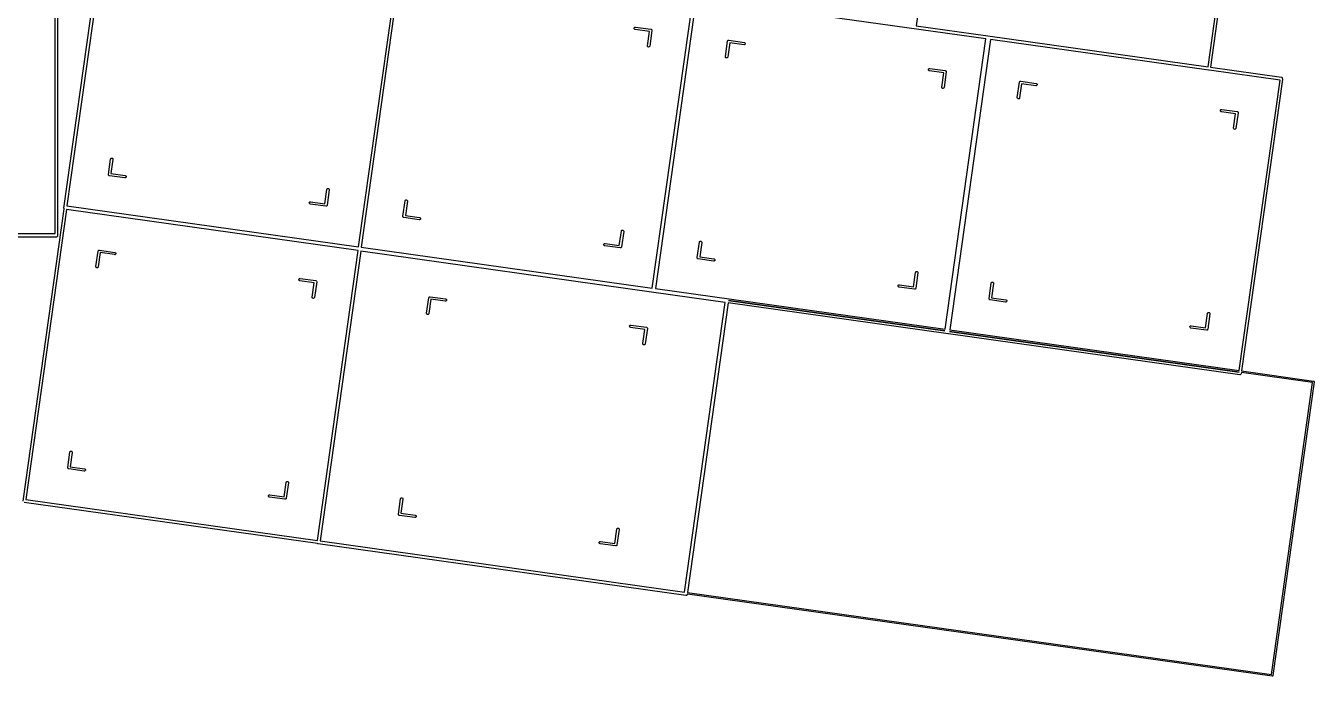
# Model space of a CAD drawing. Header units: millimetres. Extents: x 30 to 267, y -143 to -67.
# Drawn here: x 71.2 to 143.4, y -143.3 to -106.8 of the extents above; entities that cross this region are included whole.
import ezdxf

# ---------------------------------------------------------------- set-up
doc = ezdxf.new("R2010")
doc.units = ezdxf.units.MM
doc.layers.add('User.Drawings', color=9, linetype='CONTINUOUS', true_color=0xc2c2c2)

msp = doc.modelspace()

# ---------------------------------------------------------------- linework, layer by layer
at = {"layer": 'User.Drawings', "linetype": 'CONTINUOUS'}
for p, q in [((123.423, -90.52), (121.131, -106.829)), ((137.493, -109.128), (139.785, -92.82)), ((139.924, -92.773), (137.622, -109.146)), ((73.38, -117.036), (75.685, -100.634)), ((75.825, -100.653), (73.539, -116.913)), ((72.885, -118.464), (72.885, -102.016)), ((73.016, -101.951), (73.016, -118.604)), ((89.891, -119.211), (92.179, -102.927)), ((92.316, -102.965), (90.03, -119.23)), ((106.348, -121.524), (108.634, -105.259)), ((108.807, -105.283), (106.521, -121.548)), ((125.033, -107.563), (108.807, -105.283)), ((121.131, -106.829), (125.151, -107.393)), ((105.327, -106.97), (105.331, -106.944)), ((105.334, -106.994), (105.327, -106.97)), ((105.331, -106.944), (105.344, -106.922)), ((105.349, -107.015), (105.334, -106.994)), ((105.344, -106.922), (105.364, -106.907)), ((105.371, -107.028), (105.349, -107.015)), ((105.364, -106.907), (105.389, -106.9)), ((105.384, -107.031), (105.371, -107.028)), ((106.184, -107.143), (105.384, -107.031)), ((105.389, -106.9), (105.402, -106.901)), ((105.402, -106.901), (106.268, -107.023)), ((106.072, -107.944), (106.184, -107.143)), ((106.323, -107.097), (106.202, -107.962)), ((106.268, -107.023), (106.28, -107.026)), ((106.28, -107.026), (106.302, -107.039)), ((106.302, -107.039), (106.317, -107.059)), ((106.317, -107.059), (106.324, -107.084)), ((106.324, -107.084), (106.323, -107.097)), ((122.748, -123.828), (125.033, -107.563)), ((125.151, -107.393), (137.493, -109.128)), ((106.071, -107.957), (106.072, -107.944)), ((106.078, -107.982), (106.071, -107.957)), ((106.093, -108.002), (106.078, -107.982)), ((106.115, -108.015), (106.093, -108.002)), ((106.14, -108.019), (106.115, -108.015)), ((106.165, -108.012), (106.14, -108.019)), ((106.186, -107.997), (106.165, -108.012)), ((106.199, -107.975), (106.186, -107.997)), ((106.202, -107.962), (106.199, -107.975)), ((110.443, -108.558), (110.565, -107.693)), ((110.565, -107.693), (110.568, -107.68)), ((110.568, -107.68), (110.581, -107.658)), ((110.686, -107.776), (110.573, -108.577)), ((110.581, -107.658), (110.602, -107.643)), ((110.602, -107.643), (110.626, -107.636)), ((110.626, -107.636), (110.639, -107.637)), ((110.639, -107.637), (111.505, -107.759)), ((111.487, -107.888), (110.686, -107.776)), ((111.499, -107.889), (111.487, -107.888)), ((111.524, -107.883), (111.499, -107.889)), ((111.505, -107.759), (111.517, -107.762)), ((111.517, -107.762), (111.539, -107.775)), ((111.545, -107.867), (111.524, -107.883)), ((111.539, -107.775), (111.555, -107.795)), ((111.558, -107.845), (111.545, -107.867)), ((111.555, -107.795), (111.561, -107.82)), ((111.561, -107.82), (111.558, -107.845)), ((125.298, -107.6), (123.012, -123.866)), ((137.532, -109.32), (125.298, -107.6)), ((110.443, -108.571), (110.443, -108.558)), ((110.449, -108.596), (110.443, -108.571)), ((110.465, -108.616), (110.449, -108.596)), ((110.487, -108.629), (110.465, -108.616)), ((110.512, -108.633), (110.487, -108.629)), ((110.537, -108.627), (110.512, -108.633)), ((110.557, -108.611), (110.537, -108.627)), ((110.57, -108.589), (110.557, -108.611)), ((110.573, -108.577), (110.57, -108.589)), ((121.818, -109.287), (121.822, -109.262)), ((121.825, -109.312), (121.818, -109.287)), ((121.822, -109.262), (121.835, -109.24)), ((121.84, -109.332), (121.825, -109.312)), ((121.835, -109.24), (121.855, -109.224)), ((121.862, -109.345), (121.84, -109.332)), ((121.855, -109.224), (121.88, -109.218)), ((121.875, -109.348), (121.862, -109.345)), ((122.675, -109.461), (121.875, -109.348)), ((121.88, -109.218), (121.893, -109.219)), ((121.893, -109.219), (122.759, -109.34)), ((122.563, -110.262), (122.675, -109.461)), ((122.814, -109.414), (122.693, -110.28)), ((122.759, -109.34), (122.771, -109.343)), ((122.771, -109.343), (122.793, -109.356)), ((122.793, -109.356), (122.808, -109.377)), ((122.808, -109.377), (122.815, -109.401)), ((122.815, -109.401), (122.814, -109.414)), ((137.545, -109.32), (137.532, -109.32)), ((137.551, -109.319), (137.545, -109.32)), ((137.545, -109.32), (137.545, -109.32)), ((141.525, -109.877), (137.551, -109.319)), ((137.622, -109.146), (141.599, -109.705)), ((141.599, -109.705), (141.615, -109.711)), ((141.615, -109.711), (141.615, -109.711)), ((141.615, -109.711), (141.624, -109.722)), ((141.624, -109.722), (141.635, -109.737)), ((141.635, -109.737), (141.635, -109.737)), ((141.635, -109.737), (141.636, -109.754)), ((122.562, -110.275), (122.563, -110.262)), ((122.569, -110.299), (122.562, -110.275)), ((122.584, -110.32), (122.569, -110.299)), ((122.606, -110.333), (122.584, -110.32)), ((122.631, -110.336), (122.606, -110.333)), ((122.656, -110.33), (122.631, -110.336)), ((122.677, -110.314), (122.656, -110.33)), ((122.69, -110.292), (122.677, -110.314)), ((122.693, -110.28), (122.69, -110.292)), ((126.8, -110.853), (126.922, -109.987)), ((126.922, -109.987), (126.925, -109.975)), ((126.925, -109.975), (126.938, -109.953)), ((127.043, -110.071), (126.93, -110.871)), ((126.938, -109.953), (126.958, -109.938)), ((126.958, -109.938), (126.983, -109.931)), ((126.983, -109.931), (126.996, -109.932)), ((126.996, -109.932), (127.862, -110.053)), ((127.843, -110.183), (127.043, -110.071)), ((127.856, -110.184), (127.843, -110.183)), ((127.881, -110.177), (127.856, -110.184)), ((127.862, -110.053), (127.874, -110.056)), ((127.874, -110.056), (127.896, -110.069)), ((127.901, -110.162), (127.881, -110.177)), ((127.896, -110.069), (127.911, -110.09)), ((127.914, -110.14), (127.901, -110.162)), ((127.911, -110.09), (127.918, -110.115)), ((127.918, -110.115), (127.914, -110.14)), ((139.239, -126.146), (141.525, -109.877)), ((141.664, -109.83), (139.368, -126.164)), ((141.636, -109.754), (141.634, -109.767)), ((141.634, -109.767), (141.643, -109.772)), ((141.643, -109.772), (141.658, -109.793)), ((141.658, -109.793), (141.663, -109.812)), ((141.663, -109.812), (141.665, -109.818)), ((141.665, -109.818), (141.664, -109.83)), ((126.8, -110.866), (126.8, -110.853)), ((126.806, -110.891), (126.8, -110.866)), ((126.821, -110.911), (126.806, -110.891)), ((126.843, -110.924), (126.821, -110.911)), ((126.869, -110.928), (126.843, -110.924)), ((126.894, -110.921), (126.869, -110.928)), ((126.914, -110.906), (126.894, -110.921)), ((126.927, -110.884), (126.914, -110.906)), ((126.93, -110.871), (126.927, -110.884)), ((138.175, -111.582), (138.179, -111.557)), ((138.181, -111.607), (138.175, -111.582)), ((138.179, -111.557), (138.192, -111.535)), ((138.197, -111.627), (138.181, -111.607)), ((138.192, -111.535), (138.212, -111.519)), ((138.219, -111.64), (138.197, -111.627)), ((138.212, -111.519), (138.237, -111.513)), ((138.231, -111.643), (138.219, -111.64)), ((139.032, -111.756), (138.231, -111.643)), ((138.237, -111.513), (138.25, -111.513)), ((138.25, -111.513), (139.115, -111.635)), ((138.92, -112.556), (139.032, -111.756)), ((139.171, -111.709), (139.049, -112.575)), ((139.115, -111.635), (139.128, -111.638)), ((139.128, -111.638), (139.15, -111.651)), ((139.15, -111.651), (139.165, -111.671)), ((139.165, -111.671), (139.172, -111.696)), ((139.172, -111.696), (139.171, -111.709)), ((138.919, -112.569), (138.92, -112.556)), ((138.925, -112.594), (138.919, -112.569)), ((138.941, -112.614), (138.925, -112.594)), ((138.963, -112.627), (138.941, -112.614)), ((139.013, -112.625), (138.988, -112.631)), ((139.033, -112.609), (139.013, -112.625)), ((139.046, -112.587), (139.033, -112.609)), ((139.049, -112.575), (139.046, -112.587)), ((138.988, -112.631), (138.963, -112.627)), ((75.873, -115.157), (75.994, -114.291)), ((75.994, -114.291), (75.997, -114.279)), ((75.997, -114.279), (76.01, -114.257)), ((76.01, -114.257), (76.031, -114.242)), ((76.124, -114.31), (76.011, -115.11)), ((76.031, -114.242), (76.055, -114.235)), ((76.055, -114.235), (76.081, -114.239)), ((76.081, -114.239), (76.103, -114.252)), ((76.103, -114.252), (76.118, -114.272)), ((76.118, -114.272), (76.125, -114.297)), ((76.125, -114.297), (76.124, -114.31)), ((75.872, -115.17), (75.873, -115.157)), ((75.878, -115.195), (75.872, -115.17)), ((75.894, -115.215), (75.878, -115.195)), ((75.916, -115.228), (75.894, -115.215)), ((75.928, -115.231), (75.916, -115.228)), ((76.794, -115.353), (75.928, -115.231)), ((76.011, -115.11), (76.812, -115.223)), ((76.807, -115.353), (76.794, -115.353)), ((76.832, -115.347), (76.807, -115.353)), ((76.812, -115.223), (76.825, -115.226)), ((76.825, -115.226), (76.847, -115.239)), ((76.852, -115.332), (76.832, -115.347)), ((76.847, -115.239), (76.862, -115.259)), ((76.865, -115.31), (76.852, -115.332)), ((76.862, -115.259), (76.869, -115.284)), ((76.869, -115.284), (76.865, -115.31)), ((88.001, -116.795), (88.114, -115.995)), ((88.114, -115.995), (88.117, -115.982)), ((88.117, -115.982), (88.13, -115.96)), ((88.243, -116.013), (88.122, -116.879)), ((88.13, -115.96), (88.15, -115.945)), ((88.15, -115.945), (88.175, -115.938)), ((88.175, -115.938), (88.2, -115.942)), ((88.2, -115.942), (88.222, -115.955)), ((88.222, -115.955), (88.238, -115.975)), ((88.238, -115.975), (88.244, -116)), ((88.244, -116), (88.243, -116.013)), ((73.539, -116.913), (89.891, -119.211)), ((87.126, -116.752), (87.129, -116.726)), ((87.132, -116.776), (87.126, -116.752)), ((87.129, -116.726), (87.142, -116.704)), ((87.148, -116.797), (87.132, -116.776)), ((87.142, -116.704), (87.163, -116.689)), ((87.17, -116.81), (87.148, -116.797)), ((87.163, -116.689), (87.187, -116.682)), ((87.182, -116.813), (87.17, -116.81)), ((88.048, -116.934), (87.182, -116.813)), ((87.187, -116.682), (87.2, -116.683)), ((87.2, -116.683), (88.001, -116.795)), ((88.061, -116.935), (88.048, -116.934)), ((88.085, -116.929), (88.061, -116.935)), ((88.106, -116.913), (88.085, -116.929)), ((88.119, -116.891), (88.106, -116.913)), ((88.122, -116.879), (88.119, -116.891)), ((92.371, -117.495), (92.492, -116.629)), ((92.492, -116.629), (92.495, -116.616)), ((92.495, -116.616), (92.508, -116.594)), ((92.508, -116.594), (92.529, -116.579)), ((92.622, -116.647), (92.51, -117.448)), ((92.529, -116.579), (92.554, -116.573)), ((92.554, -116.573), (92.579, -116.576)), ((92.579, -116.576), (92.601, -116.589)), ((92.601, -116.589), (92.616, -116.609)), ((92.616, -116.609), (92.623, -116.634)), ((92.623, -116.634), (92.622, -116.647)), ((71.095, -133.452), (73.395, -117.087)), ((73.523, -117.122), (71.24, -133.362)), ((73.379, -117.049), (73.38, -117.036)), ((73.385, -117.073), (73.379, -117.049)), ((73.395, -117.087), (73.385, -117.073)), ((89.861, -119.418), (73.523, -117.122)), ((92.37, -117.507), (92.371, -117.495)), ((92.377, -117.532), (92.37, -117.507)), ((92.392, -117.553), (92.377, -117.532)), ((92.414, -117.566), (92.392, -117.553)), ((92.427, -117.569), (92.414, -117.566)), ((93.292, -117.69), (92.427, -117.569)), ((92.51, -117.448), (93.311, -117.56)), ((93.311, -117.56), (93.323, -117.563)), ((93.323, -117.563), (93.345, -117.576)), ((93.35, -117.669), (93.33, -117.684)), ((93.345, -117.576), (93.36, -117.597)), ((93.363, -117.647), (93.35, -117.669)), ((93.36, -117.597), (93.367, -117.622)), ((93.367, -117.622), (93.363, -117.647)), ((93.305, -117.691), (93.292, -117.69)), ((93.33, -117.684), (93.305, -117.691)), ((104.499, -119.133), (104.612, -118.332)), ((104.612, -118.332), (104.615, -118.32)), ((104.615, -118.32), (104.628, -118.298)), ((104.742, -118.35), (104.62, -119.216)), ((104.628, -118.298), (104.648, -118.282)), ((104.648, -118.282), (104.673, -118.276)), ((104.673, -118.276), (104.698, -118.279)), ((104.698, -118.279), (104.72, -118.292)), ((104.72, -118.292), (104.736, -118.313)), ((104.736, -118.313), (104.742, -118.338)), ((104.742, -118.338), (104.742, -118.35)), ((72.951, -118.669), (56.298, -118.669)), ((56.398, -118.464), (72.885, -118.464)), ((72.964, -118.668), (72.951, -118.669)), ((72.987, -118.658), (72.964, -118.668)), ((73.005, -118.64), (72.987, -118.658)), ((73.015, -118.617), (73.005, -118.64)), ((73.016, -118.604), (73.015, -118.617)), ((103.624, -119.089), (103.628, -119.064)), ((103.63, -119.114), (103.624, -119.089)), ((103.628, -119.064), (103.641, -119.042)), ((103.646, -119.134), (103.63, -119.114)), ((103.641, -119.042), (103.661, -119.026)), ((103.661, -119.026), (103.686, -119.02)), ((103.686, -119.02), (103.699, -119.02)), ((103.699, -119.02), (104.499, -119.133)), ((108.862, -119.812), (108.984, -118.946)), ((108.984, -118.946), (108.987, -118.934)), ((108.987, -118.934), (109, -118.912)), ((109, -118.912), (109.02, -118.897)), ((109.113, -118.965), (109.001, -119.765)), ((109.02, -118.897), (109.045, -118.89)), ((109.045, -118.89), (109.07, -118.894)), ((109.07, -118.894), (109.092, -118.907)), ((109.092, -118.907), (109.107, -118.927)), ((109.107, -118.927), (109.114, -118.952)), ((109.114, -118.952), (109.113, -118.965)), ((75.17, -120.32), (75.292, -119.454)), ((75.292, -119.454), (75.295, -119.442)), ((75.295, -119.442), (75.308, -119.42)), ((75.412, -119.538), (75.3, -120.338)), ((75.308, -119.42), (75.328, -119.405)), ((75.328, -119.405), (75.353, -119.398)), ((75.353, -119.398), (75.366, -119.399)), ((75.366, -119.399), (76.231, -119.52)), ((76.213, -119.65), (75.412, -119.538)), ((76.226, -119.651), (76.213, -119.65)), ((76.251, -119.644), (76.226, -119.651)), ((76.231, -119.52), (76.244, -119.523)), ((76.244, -119.523), (76.266, -119.536)), ((76.271, -119.629), (76.251, -119.644)), ((76.266, -119.536), (76.281, -119.557)), ((76.284, -119.607), (76.271, -119.629)), ((76.281, -119.557), (76.288, -119.582)), ((76.288, -119.582), (76.284, -119.607)), ((87.579, -135.658), (89.861, -119.418)), ((90.011, -119.458), (87.732, -135.68)), ((106.425, -121.765), (90.011, -119.458)), ((90.03, -119.23), (106.348, -121.524)), ((103.668, -119.147), (103.646, -119.134)), ((103.68, -119.15), (103.668, -119.147)), ((104.546, -119.272), (103.68, -119.15)), ((104.559, -119.272), (104.546, -119.272)), ((104.584, -119.266), (104.559, -119.272)), ((104.604, -119.251), (104.584, -119.266)), ((104.617, -119.229), (104.604, -119.251)), ((104.62, -119.216), (104.617, -119.229)), ((108.861, -119.825), (108.862, -119.812)), ((108.868, -119.85), (108.861, -119.825)), ((109.001, -119.765), (109.802, -119.878)), ((75.169, -120.333), (75.17, -120.32)), ((75.176, -120.358), (75.169, -120.333)), ((75.191, -120.378), (75.176, -120.358)), ((75.213, -120.391), (75.191, -120.378)), ((75.239, -120.395), (75.213, -120.391)), ((75.263, -120.388), (75.239, -120.395)), ((75.284, -120.373), (75.263, -120.388)), ((75.297, -120.351), (75.284, -120.373)), ((75.3, -120.338), (75.297, -120.351)), ((108.883, -119.87), (108.868, -119.85)), ((108.905, -119.883), (108.883, -119.87)), ((108.918, -119.886), (108.905, -119.883)), ((109.783, -120.008), (108.918, -119.886)), ((109.796, -120.008), (109.783, -120.008)), ((109.821, -120.002), (109.796, -120.008)), ((109.802, -119.878), (109.814, -119.881)), ((109.814, -119.881), (109.836, -119.894)), ((109.841, -119.987), (109.821, -120.002)), ((109.836, -119.894), (109.851, -119.914)), ((109.854, -119.965), (109.841, -119.987)), ((109.851, -119.914), (109.858, -119.939)), ((109.858, -119.939), (109.854, -119.965)), ((86.545, -121.049), (86.548, -121.024)), ((86.551, -121.074), (86.545, -121.049)), ((86.548, -121.024), (86.561, -121.002)), ((86.567, -121.094), (86.551, -121.074)), ((86.561, -121.002), (86.582, -120.986)), ((86.589, -121.107), (86.567, -121.094)), ((86.582, -120.986), (86.607, -120.98)), ((86.601, -121.11), (86.589, -121.107)), ((87.402, -121.223), (86.601, -121.11)), ((86.607, -120.98), (86.619, -120.98)), ((86.619, -120.98), (87.485, -121.102)), ((87.289, -122.023), (87.402, -121.223)), ((87.541, -121.176), (87.419, -122.042)), ((87.485, -121.102), (87.498, -121.105)), ((87.498, -121.105), (87.52, -121.118)), ((87.52, -121.118), (87.535, -121.138)), ((87.535, -121.138), (87.541, -121.163)), ((87.541, -121.163), (87.541, -121.176)), ((120.99, -121.45), (121.103, -120.65)), ((121.103, -120.65), (121.106, -120.637)), ((121.106, -120.637), (121.119, -120.615)), ((121.233, -120.668), (121.111, -121.534)), ((121.119, -120.615), (121.139, -120.6)), ((121.139, -120.6), (121.164, -120.593)), ((121.164, -120.593), (121.189, -120.597)), ((121.189, -120.597), (121.211, -120.61)), ((121.211, -120.61), (121.227, -120.63)), ((121.227, -120.63), (121.233, -120.655)), ((121.233, -120.655), (121.233, -120.668)), ((125.219, -122.107), (125.34, -121.241)), ((125.34, -121.241), (125.343, -121.229)), ((125.343, -121.229), (125.356, -121.207)), ((125.356, -121.207), (125.377, -121.191)), ((125.47, -121.259), (125.357, -122.06)), ((125.377, -121.191), (125.401, -121.185)), ((125.401, -121.185), (125.427, -121.188)), ((125.427, -121.188), (125.449, -121.201)), ((125.449, -121.201), (125.464, -121.222)), ((125.464, -121.222), (125.471, -121.247)), ((125.471, -121.247), (125.47, -121.259)), ((93.857, -122.016), (93.881, -122.009)), ((93.881, -122.009), (93.894, -122.01)), ((93.894, -122.01), (94.76, -122.132)), ((110.429, -122.328), (106.425, -121.765)), ((106.425, -121.765), (106.425, -121.765)), ((106.521, -121.548), (122.748, -123.828)), ((120.115, -121.407), (120.119, -121.381)), ((120.121, -121.431), (120.115, -121.407)), ((120.119, -121.381), (120.132, -121.359)), ((120.137, -121.452), (120.121, -121.431)), ((120.132, -121.359), (120.152, -121.344)), ((120.159, -121.465), (120.137, -121.452)), ((120.152, -121.344), (120.177, -121.337)), ((120.171, -121.468), (120.159, -121.465)), ((121.037, -121.589), (120.171, -121.468)), ((120.177, -121.337), (120.19, -121.338)), ((120.19, -121.338), (120.99, -121.45)), ((121.05, -121.59), (121.037, -121.589)), ((121.075, -121.584), (121.05, -121.59)), ((121.095, -121.568), (121.075, -121.584)), ((121.108, -121.546), (121.095, -121.568)), ((121.111, -121.534), (121.108, -121.546)), ((87.289, -122.036), (87.289, -122.023)), ((87.295, -122.061), (87.289, -122.036)), ((87.311, -122.081), (87.295, -122.061)), ((87.333, -122.094), (87.311, -122.081)), ((87.358, -122.098), (87.333, -122.094)), ((87.383, -122.092), (87.358, -122.098)), ((87.403, -122.076), (87.383, -122.092)), ((87.416, -122.054), (87.403, -122.076)), ((87.419, -122.042), (87.416, -122.054)), ((93.699, -122.931), (93.82, -122.066)), ((93.82, -122.066), (93.823, -122.053)), ((93.823, -122.053), (93.836, -122.031)), ((93.941, -122.149), (93.828, -122.95)), ((93.836, -122.031), (93.857, -122.016)), ((94.742, -122.261), (93.941, -122.149)), ((94.755, -122.262), (94.742, -122.261)), ((94.779, -122.256), (94.755, -122.262)), ((94.76, -122.132), (94.772, -122.135)), ((94.772, -122.135), (94.794, -122.148)), ((94.8, -122.24), (94.779, -122.256)), ((94.794, -122.148), (94.81, -122.168)), ((94.813, -122.218), (94.8, -122.24)), ((94.81, -122.168), (94.816, -122.193)), ((94.816, -122.193), (94.813, -122.218)), ((108.149, -138.549), (110.429, -122.328)), ((110.602, -122.352), (108.322, -138.574)), ((122.916, -124.082), (110.602, -122.352)), ((110.622, -122.212), (110.621, -122.222)), ((110.621, -122.222), (122.734, -123.925)), ((122.735, -123.915), (110.622, -122.212)), ((125.218, -122.12), (125.219, -122.107)), ((125.224, -122.144), (125.218, -122.12)), ((125.24, -122.165), (125.224, -122.144)), ((125.262, -122.178), (125.24, -122.165)), ((125.274, -122.181), (125.262, -122.178)), ((126.14, -122.303), (125.274, -122.181)), ((125.357, -122.06), (126.158, -122.173)), ((126.153, -122.303), (126.14, -122.303)), ((126.178, -122.297), (126.153, -122.303)), ((126.158, -122.173), (126.171, -122.176)), ((126.171, -122.176), (126.193, -122.189)), ((126.198, -122.281), (126.178, -122.297)), ((126.193, -122.189), (126.208, -122.209)), ((126.211, -122.259), (126.198, -122.281)), ((126.208, -122.209), (126.215, -122.234)), ((126.215, -122.234), (126.211, -122.259)), ((93.698, -122.944), (93.699, -122.931)), ((93.704, -122.969), (93.698, -122.944)), ((93.72, -122.989), (93.704, -122.969)), ((93.742, -123.002), (93.72, -122.989)), ((93.767, -123.006), (93.742, -123.002)), ((93.792, -123), (93.767, -123.006)), ((93.812, -122.984), (93.792, -123)), ((93.825, -122.962), (93.812, -122.984)), ((93.828, -122.95), (93.825, -122.962)), ((137.347, -123.745), (137.46, -122.944)), ((137.46, -122.944), (137.463, -122.932)), ((137.463, -122.932), (137.476, -122.91)), ((137.589, -122.963), (137.468, -123.828)), ((137.476, -122.91), (137.496, -122.895)), ((137.496, -122.895), (137.521, -122.888)), ((137.521, -122.888), (137.546, -122.892)), ((137.546, -122.892), (137.568, -122.905)), ((137.568, -122.905), (137.584, -122.925)), ((137.584, -122.925), (137.59, -122.95)), ((137.59, -122.95), (137.589, -122.963)), ((105.073, -123.66), (105.077, -123.635)), ((105.08, -123.685), (105.073, -123.66)), ((105.077, -123.635), (105.09, -123.613)), ((105.095, -123.705), (105.08, -123.685)), ((105.09, -123.613), (105.11, -123.597)), ((105.117, -123.718), (105.095, -123.705)), ((105.11, -123.597), (105.135, -123.591)), ((105.13, -123.721), (105.117, -123.718)), ((105.93, -123.834), (105.13, -123.721)), ((105.135, -123.591), (105.148, -123.592)), ((105.148, -123.592), (106.014, -123.713)), ((105.818, -124.635), (105.93, -123.834)), ((106.069, -123.787), (105.948, -124.653)), ((106.014, -123.713), (106.026, -123.716)), ((106.026, -123.716), (106.048, -123.729)), ((106.048, -123.729), (106.064, -123.75)), ((106.064, -123.75), (106.07, -123.774)), ((106.07, -123.774), (106.069, -123.787)), ((122.734, -123.925), (122.735, -123.915)), ((122.865, -123.933), (122.864, -123.939)), ((122.864, -123.939), (122.87, -123.94)), ((122.87, -123.934), (122.865, -123.933)), ((122.87, -123.94), (122.87, -123.934)), ((122.928, -124.083), (122.916, -124.082)), ((122.928, -124.083), (122.928, -124.083)), ((122.935, -124.081), (122.928, -124.083)), ((139.272, -126.377), (122.935, -124.081)), ((123, -123.952), (122.999, -123.958)), ((122.999, -123.958), (139.226, -126.238)), ((139.226, -126.233), (123, -123.952)), ((123.012, -123.866), (139.239, -126.146)), ((136.472, -123.701), (136.475, -123.676)), ((136.478, -123.726), (136.472, -123.701)), ((136.475, -123.676), (136.488, -123.654)), ((136.494, -123.747), (136.478, -123.726)), ((136.488, -123.654), (136.509, -123.639)), ((136.516, -123.76), (136.494, -123.747)), ((136.509, -123.639), (136.533, -123.632)), ((136.528, -123.763), (136.516, -123.76)), ((137.394, -123.884), (136.528, -123.763)), ((136.533, -123.632), (136.546, -123.633)), ((136.546, -123.633), (137.347, -123.745)), ((137.407, -123.885), (137.394, -123.884)), ((137.431, -123.878), (137.407, -123.885)), ((137.452, -123.863), (137.431, -123.878)), ((137.465, -123.841), (137.452, -123.863)), ((137.468, -123.828), (137.465, -123.841)), ((105.817, -124.648), (105.818, -124.635)), ((105.824, -124.672), (105.817, -124.648)), ((105.839, -124.693), (105.824, -124.672)), ((105.861, -124.706), (105.839, -124.693)), ((105.887, -124.709), (105.861, -124.706)), ((105.911, -124.703), (105.887, -124.709)), ((105.932, -124.687), (105.911, -124.703)), ((105.945, -124.665), (105.932, -124.687)), ((105.948, -124.653), (105.945, -124.665)), ((139.226, -126.238), (139.226, -126.233)), ((139.343, -126.334), (139.33, -126.356)), ((139.346, -126.321), (139.343, -126.334)), ((139.356, -126.251), (139.346, -126.321)), ((143.344, -126.811), (139.356, -126.251)), ((139.368, -126.164), (143.399, -126.731)), ((139.285, -126.378), (139.272, -126.377)), ((139.31, -126.371), (139.285, -126.378)), ((139.285, -126.378), (139.285, -126.378)), ((139.33, -126.356), (139.31, -126.371)), ((141.044, -143.172), (143.344, -126.811)), ((143.436, -126.78), (141.125, -143.228)), ((143.399, -126.731), (143.415, -126.736)), ((143.415, -126.736), (143.415, -126.736)), ((143.415, -126.736), (143.435, -126.763)), ((143.435, -126.763), (143.436, -126.78)), ((73.713, -130.696), (73.726, -130.674)), ((73.726, -130.674), (73.746, -130.658)), ((73.746, -130.658), (73.771, -130.652)), ((73.771, -130.652), (73.797, -130.655)), ((73.797, -130.655), (73.819, -130.668)), ((73.819, -130.668), (73.834, -130.689)), ((73.588, -131.574), (73.71, -130.708)), ((73.71, -130.708), (73.713, -130.696)), ((73.84, -130.726), (73.727, -131.527)), ((73.834, -130.689), (73.84, -130.714)), ((73.84, -130.714), (73.84, -130.726)), ((73.588, -131.587), (73.588, -131.574)), ((73.594, -131.611), (73.588, -131.587)), ((73.61, -131.632), (73.594, -131.611)), ((73.632, -131.645), (73.61, -131.632)), ((73.644, -131.648), (73.632, -131.645)), ((74.51, -131.77), (73.644, -131.648)), ((73.727, -131.527), (74.528, -131.64)), ((74.523, -131.77), (74.51, -131.77)), ((74.547, -131.764), (74.523, -131.77)), ((74.528, -131.64), (74.541, -131.643)), ((74.541, -131.643), (74.563, -131.656)), ((74.568, -131.748), (74.547, -131.764)), ((74.563, -131.656), (74.578, -131.676)), ((74.581, -131.726), (74.568, -131.748)), ((74.578, -131.676), (74.584, -131.701)), ((74.584, -131.701), (74.581, -131.726)), ((85.717, -133.212), (85.829, -132.411)), ((85.829, -132.411), (85.832, -132.399)), ((85.832, -132.399), (85.845, -132.377)), ((85.959, -132.43), (85.838, -133.295)), ((85.845, -132.377), (85.866, -132.362)), ((85.866, -132.362), (85.891, -132.355)), ((85.891, -132.355), (85.916, -132.359)), ((85.916, -132.359), (85.938, -132.372)), ((85.938, -132.372), (85.953, -132.392)), ((85.953, -132.392), (85.96, -132.417)), ((85.96, -132.417), (85.959, -132.43)), ((87.593, -135.837), (71.151, -133.527)), ((71.24, -133.362), (87.579, -135.658)), ((84.842, -133.168), (84.845, -133.143)), ((84.848, -133.193), (84.842, -133.168)), ((84.845, -133.143), (84.858, -133.121)), ((84.863, -133.214), (84.848, -133.193)), ((84.858, -133.121), (84.879, -133.106)), ((84.885, -133.227), (84.863, -133.214)), ((84.879, -133.106), (84.903, -133.099)), ((84.898, -133.23), (84.885, -133.227)), ((85.764, -133.351), (84.898, -133.23)), ((84.903, -133.099), (84.916, -133.1)), ((84.916, -133.1), (85.717, -133.212)), ((85.776, -133.352), (85.764, -133.351)), ((85.801, -133.345), (85.776, -133.352)), ((85.822, -133.33), (85.801, -133.345)), ((85.835, -133.308), (85.822, -133.33)), ((85.838, -133.295), (85.835, -133.308)), ((92.117, -134.185), (92.239, -133.319)), ((92.239, -133.319), (92.242, -133.307)), ((92.242, -133.307), (92.255, -133.285)), ((92.255, -133.285), (92.275, -133.27)), ((92.368, -133.338), (92.256, -134.138)), ((92.275, -133.27), (92.3, -133.263)), ((92.3, -133.263), (92.325, -133.267)), ((92.325, -133.267), (92.347, -133.28)), ((92.347, -133.28), (92.363, -133.3)), ((92.363, -133.3), (92.369, -133.325)), ((92.369, -133.325), (92.368, -133.338)), ((92.116, -134.198), (92.117, -134.185)), ((92.123, -134.223), (92.116, -134.198)), ((92.138, -134.243), (92.123, -134.223)), ((92.16, -134.256), (92.138, -134.243)), ((92.173, -134.259), (92.16, -134.256)), ((93.038, -134.381), (92.173, -134.259)), ((92.256, -134.138), (93.057, -134.251)), ((93.057, -134.251), (93.069, -134.254)), ((93.069, -134.254), (93.091, -134.267)), ((93.091, -134.267), (93.107, -134.287)), ((93.051, -134.381), (93.038, -134.381)), ((93.076, -134.375), (93.051, -134.381)), ((93.096, -134.36), (93.076, -134.375)), ((93.109, -134.338), (93.096, -134.36)), ((93.107, -134.287), (93.113, -134.312)), ((93.113, -134.312), (93.109, -134.338)), ((104.361, -135.01), (104.374, -134.988)), ((104.374, -134.988), (104.394, -134.973)), ((104.394, -134.973), (104.419, -134.966)), ((104.419, -134.966), (104.445, -134.97)), ((104.445, -134.97), (104.467, -134.983)), ((104.467, -134.983), (104.482, -135.003)), ((104.482, -135.003), (104.488, -135.028)), ((87.732, -135.68), (108.149, -138.549)), ((103.387, -135.732), (103.407, -135.717)), ((103.407, -135.717), (103.432, -135.71)), ((103.432, -135.71), (103.445, -135.711)), ((103.445, -135.711), (104.245, -135.823)), ((104.245, -135.823), (104.358, -135.023)), ((104.358, -135.023), (104.361, -135.01)), ((104.488, -135.041), (104.366, -135.907)), ((104.488, -135.028), (104.488, -135.041)), ((87.606, -135.845), (87.593, -135.837)), ((87.618, -135.848), (87.606, -135.845)), ((108.232, -138.745), (87.618, -135.848)), ((103.37, -135.78), (103.374, -135.754)), ((103.377, -135.804), (103.37, -135.78)), ((103.374, -135.754), (103.387, -135.732)), ((103.392, -135.825), (103.377, -135.804)), ((103.414, -135.838), (103.392, -135.825)), ((103.426, -135.841), (103.414, -135.838)), ((104.292, -135.962), (103.426, -135.841)), ((104.305, -135.963), (104.292, -135.962)), ((104.33, -135.957), (104.305, -135.963)), ((104.35, -135.941), (104.33, -135.957)), ((104.363, -135.919), (104.35, -135.941)), ((104.366, -135.907), (104.363, -135.919)), ((108.322, -138.574), (141.044, -143.172)), ((108.245, -138.746), (108.232, -138.745)), ((108.27, -138.739), (108.245, -138.746)), ((108.245, -138.746), (108.245, -138.746)), ((108.245, -138.746), (108.245, -138.746)), ((108.245, -138.746), (108.245, -138.746)), ((108.29, -138.724), (108.27, -138.739)), ((108.303, -138.702), (108.29, -138.724)), ((108.306, -138.689), (108.303, -138.702)), ((108.31, -138.66), (108.306, -138.689)), ((141.075, -143.265), (108.31, -138.66)), ((141.092, -143.264), (141.075, -143.265)), ((141.119, -143.244), (141.092, -143.264)), ((141.092, -143.264), (141.092, -143.264)), ((141.092, -143.264), (141.092, -143.264)), ((141.125, -143.228), (141.119, -143.244))]:
    msp.add_line(p, q, dxfattribs=at)

doc.saveas('drawing.dxf')
